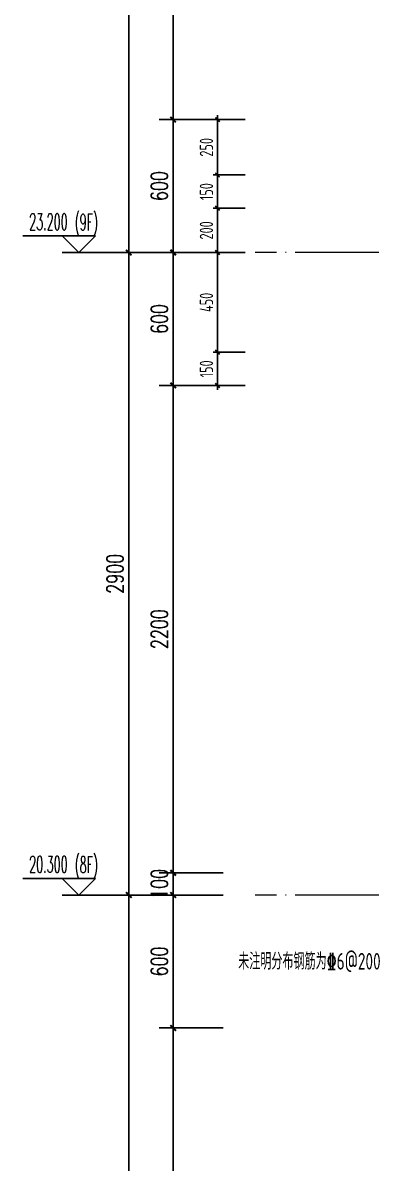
# Model space of a CAD drawing. Extents: x -1712635 to -854203, y -534641 to -21985.
# Drawn here: x -975796 to -974225, y -153501 to -148354 of the extents above; entities that cross this region are included whole.
import ezdxf

# ---------------------------------------------------------------- set-up
doc = ezdxf.new("R2010")
doc.units = 0
doc.header["$LTSCALE"] = 1000
doc.linetypes.add('DOTE', pattern=[2.42, 2, -0.2, 0.02, -0.2])
doc.layers.get('0').update_dxf_attribs({"linetype": 'CONTINUOUS'})
doc.layers.get('Defpoints').update_dxf_attribs({"linetype": 'CONTINUOUS'})
for name, color, linetype in [('DIM', 2, 'CONTINUOUS'), ('DIM_ELEV', 3, 'CONTINUOUS'), ('PUB_DIM', 3, 'CONTINUOUS'), ('PUB_TEXT', 2, 'CONTINUOUS'), ('REIN', 6, 'CONTINUOUS'), ('S-引出线', 40, 'CONTINUOUS'), ('TEXT', 2, 'CONTINUOUS')]:
    doc.layers.add(name, color=color, linetype=linetype)
doc.layers.add('DOTE', color=19, linetype='DOTE', lineweight=9)
doc.styles.add('_TCH_DIM', font='SIMPLEX.shx', dxfattribs={"width": 0.7, "bigfont": 'GBCBIG.shx'})
doc.styles.add('_TCH_DIM_T3', font='SIMPLEX', dxfattribs={"width": 0.705882, "bigfont": 'GBCBIG'})
doc.styles.add('TSSD_DIMENSION', font='Tssdeng.shx', dxfattribs={"width": 0.7, "bigfont": 'tssdchn.shx'})
doc.styles.add('TSSD_REIN', font='tssdeng.shx', dxfattribs={"width": 0.7, "height": 300, "bigfont": 'tssdchn.shx'})
doc.dimstyles.new('_TCH_ARCH&&25', dxfattribs={"dimtxt": 74.375, "dimasz": 25, "dimexe": 62.5, "dimexo": 75, "dimgap": 25, "dimtad": 1, "dimdec": 0, "dimzin": 0, "dimdsep": 46, "dimtxsty": '_TCH_DIM_T3', "dimblk": 'ARCHTICK', "dimcen": 0.09, "dimclrt": 7, "dimazin": 0, "dimtfac": 1, "dimtdec": 0, "dimtix": 1, "dimtmove": 2, "dimatfit": 3, "dimldrblk": 'ARCHTICK', "dimfxl": 0, "dimtolj": 1, "dimtzin": 0, "dimarcsym": 0})
doc.dimstyles.new('TSSD_20_20', dxfattribs={"dimtxt": 60, "dimasz": 20, "dimexe": 20, "dimexo": 50, "dimgap": 20, "dimtad": 1, "dimdec": 0, "dimzin": 0, "dimdsep": 46, "dimtxsty": 'TSSD_DIMENSION', "dimblk": 'ARCHTICK', "dimblk1": 'ARCHTICK', "dimblk2": 'ARCHTICK', "dimcen": 0, "dimdle": 20, "dimclrt": 7, "dimadec": 0, "dimazin": 0, "dimtfac": 1, "dimtdec": 0, "dimtix": 1, "dimtmove": 2, "dimatfit": 3, "dimfxl": 0, "dimtolj": 1, "dimtzin": 0, "dimarcsym": 0})

# ---------------------------------------------------------------- blocks, each defined once
blk = doc.blocks.new('_ArchTick')
at = {"color": 0, "const_width": 0.35}
blk.add_lwpolyline([(-0.5, -0.5), (0.5, 0.5)], dxfattribs=at)
blk = doc.blocks.new('*D3210')
at = {"layer": 'Defpoints', "color": 0}
for p in [(-974918, -148790.5), (-974743.4, -148790.5), (-974743.4, -149040.5)]:
    blk.add_point(p, dxfattribs=at)
at = {"layer": 'DIM', "color": 0, "lineweight": -2}
for p, q in [((-974793.4, -148790.5), (-974938, -148790.5)), ((-974918, -149060.5), (-974918, -148770.5)), ((-974793.4, -149040.5), (-974938, -149040.5))]:
    blk.add_line(p, q, dxfattribs=at)
at = {"layer": 'DIM', "color": 0, "lineweight": -2, "xscale": 20, "yscale": 20, "zscale": 20}
for p, rotation in [((-974918, -148790.5), 90), ((-974918, -149040.5), 270)]:
    blk.add_blockref('_ArchTick', p, dxfattribs=dict(at, rotation=rotation))
at = {"layer": 'DIM', "color": 7, "insert": (-974968, -148915.5), "char_height": 60, "attachment_point": 5, "rotation": 90, "style": 'TSSD_DIMENSION'}
blk.add_mtext('\\A1;250', dxfattribs=at)
blk = doc.blocks.new('*D3211')
at = {"layer": 'Defpoints', "color": 0}
for p in [(-974918, -149040.5), (-974743.4, -149040.5), (-974743.4, -149190.5)]:
    blk.add_point(p, dxfattribs=at)
at = {"layer": 'DIM', "color": 0, "lineweight": -2}
for p, q in [((-974793.4, -149040.5), (-974938, -149040.5)), ((-974918, -149210.5), (-974918, -149020.5)), ((-974793.4, -149190.5), (-974938, -149190.5))]:
    blk.add_line(p, q, dxfattribs=at)
at = {"layer": 'DIM', "color": 0, "lineweight": -2, "xscale": 20, "yscale": 20, "zscale": 20}
for p, rotation in [((-974918, -149040.5), 90), ((-974918, -149190.5), 270)]:
    blk.add_blockref('_ArchTick', p, dxfattribs=dict(at, rotation=rotation))
at = {"layer": 'DIM', "color": 7, "insert": (-974968, -149115.5), "char_height": 60, "attachment_point": 5, "rotation": 90, "style": 'TSSD_DIMENSION'}
blk.add_mtext('\\A1;150', dxfattribs=at)
blk = doc.blocks.new('*D3212')
at = {"layer": 'Defpoints', "color": 0}
for p in [(-974918, -149190.5), (-974743.4, -149190.5), (-974743.4, -149390.5)]:
    blk.add_point(p, dxfattribs=at)
at = {"layer": 'DIM', "color": 0, "lineweight": -2}
for p, q in [((-974793.4, -149190.5), (-974938, -149190.5)), ((-974918, -149410.5), (-974918, -149170.5)), ((-974793.4, -149390.5), (-974938, -149390.5))]:
    blk.add_line(p, q, dxfattribs=at)
at = {"layer": 'DIM', "color": 0, "lineweight": -2, "xscale": 20, "yscale": 20, "zscale": 20}
for p, rotation in [((-974918, -149190.5), 90), ((-974918, -149390.5), 270)]:
    blk.add_blockref('_ArchTick', p, dxfattribs=dict(at, rotation=rotation))
at = {"layer": 'DIM', "color": 7, "insert": (-974968, -149290.5), "char_height": 60, "attachment_point": 5, "rotation": 90, "style": 'TSSD_DIMENSION'}
blk.add_mtext('\\A1;200', dxfattribs=at)
blk = doc.blocks.new('*D3213')
at = {"layer": 'Defpoints', "color": 0}
for p in [(-974918, -149390.5), (-974743.4, -149390.5), (-974743.4, -149840.5)]:
    blk.add_point(p, dxfattribs=at)
at = {"layer": 'DIM', "color": 0, "lineweight": -2}
for p, q in [((-974918, -149860.5), (-974918, -149370.5)), ((-974793.4, -149390.5), (-974938, -149390.5)), ((-974793.4, -149840.5), (-974938, -149840.5))]:
    blk.add_line(p, q, dxfattribs=at)
at = {"layer": 'DIM', "color": 0, "lineweight": -2, "xscale": 20, "yscale": 20, "zscale": 20}
for p, rotation in [((-974918, -149390.5), 90), ((-974918, -149840.5), 270)]:
    blk.add_blockref('_ArchTick', p, dxfattribs=dict(at, rotation=rotation))
at = {"layer": 'DIM', "color": 7, "insert": (-974968, -149615.5), "char_height": 60, "attachment_point": 5, "rotation": 90, "style": 'TSSD_DIMENSION'}
blk.add_mtext('\\A1;450', dxfattribs=at)
blk = doc.blocks.new('*D3214')
at = {"layer": 'Defpoints', "color": 0}
for p in [(-974918, -149840.5), (-974743.4, -149840.5), (-974743.4, -149990.5)]:
    blk.add_point(p, dxfattribs=at)
at = {"layer": 'DIM', "color": 0, "lineweight": -2}
for p, q in [((-974918, -150010.5), (-974918, -149820.5)), ((-974793.4, -149840.5), (-974938, -149840.5)), ((-974793.4, -149990.5), (-974938, -149990.5))]:
    blk.add_line(p, q, dxfattribs=at)
at = {"layer": 'DIM', "color": 0, "lineweight": -2, "xscale": 20, "yscale": 20, "zscale": 20}
for p, rotation in [((-974918, -149840.5), 90), ((-974918, -149990.5), 270)]:
    blk.add_blockref('_ArchTick', p, dxfattribs=dict(at, rotation=rotation))
at = {"layer": 'DIM', "color": 7, "insert": (-974968, -149915.5), "char_height": 60, "attachment_point": 5, "rotation": 90, "style": 'TSSD_DIMENSION'}
blk.add_mtext('\\A1;150', dxfattribs=at)
blk = doc.blocks.new('*D3223')
at = {"layer": 'Defpoints', "color": 0}
for p in [(-975118, -152890.5), (-974818, -152890.5), (-974818, -155090.5)]:
    blk.add_point(p, dxfattribs=at)
at = {"layer": 'PUB_DIM', "color": 0, "lineweight": -2}
for p, q in [((-974893, -152890.5), (-975180.5, -152890.5)), ((-975118, -155090.5), (-975118, -152890.5)), ((-974893, -155090.5), (-975180.5, -155090.5))]:
    blk.add_line(p, q, dxfattribs=at)
at = {"layer": 'PUB_DIM', "color": 0, "lineweight": -2, "xscale": 25, "yscale": 25, "zscale": 25}
for p, rotation in [((-975118, -152890.5), 90), ((-975118, -155090.5), 270)]:
    blk.add_blockref('_ArchTick', p, dxfattribs=dict(at, rotation=rotation))
at = {"layer": 'PUB_DIM', "color": 7, "insert": (-975180.2, -153990.5), "char_height": 74.38, "attachment_point": 5, "rotation": 90, "style": '_TCH_DIM_T3'}
blk.add_mtext('\\A1;2200', dxfattribs=at)
blk = doc.blocks.new('*D3224')
at = {"layer": 'Defpoints', "color": 0}
for p in [(-975118, -152290.5), (-974818, -152290.5), (-974818, -152890.5)]:
    blk.add_point(p, dxfattribs=at)
at = {"layer": 'PUB_DIM', "color": 0, "lineweight": -2}
for p, q in [((-974893, -152290.5), (-975180.5, -152290.5)), ((-975118, -152890.5), (-975118, -152290.5)), ((-974893, -152890.5), (-975180.5, -152890.5))]:
    blk.add_line(p, q, dxfattribs=at)
at = {"layer": 'PUB_DIM', "color": 0, "lineweight": -2, "xscale": 25, "yscale": 25, "zscale": 25}
for p, rotation in [((-975118, -152290.5), 90), ((-975118, -152890.5), 270)]:
    blk.add_blockref('_ArchTick', p, dxfattribs=dict(at, rotation=rotation))
at = {"layer": 'PUB_DIM', "color": 7, "insert": (-975180.2, -152590.5), "char_height": 74.38, "attachment_point": 5, "rotation": 90, "style": '_TCH_DIM_T3'}
blk.add_mtext('\\A1;600', dxfattribs=at)
blk = doc.blocks.new('*D3225')
at = {"layer": 'Defpoints', "color": 0}
for p in [(-975118, -152190.5), (-974818, -152190.5), (-974818, -152290.5)]:
    blk.add_point(p, dxfattribs=at)
at = {"layer": 'PUB_DIM', "color": 0, "lineweight": -2}
for p, q in [((-974893, -152190.5), (-975180.5, -152190.5)), ((-975118, -152190.5), (-975118, -152165.5)), ((-975118, -152290.5), (-975118, -152190.5)), ((-974893, -152290.5), (-975180.5, -152290.5)), ((-975118, -152290.5), (-975118, -152315.5))]:
    blk.add_line(p, q, dxfattribs=at)
at = {"layer": 'PUB_DIM', "color": 0, "lineweight": -2, "xscale": 25, "yscale": 25, "zscale": 25}
for p, rotation in [((-975118, -152190.5), 270), ((-975118, -152290.5), 90)]:
    blk.add_blockref('_ArchTick', p, dxfattribs=dict(at, rotation=rotation))
at = {"layer": 'PUB_DIM', "color": 7, "insert": (-975180.2, -152240.5), "char_height": 74.38, "attachment_point": 5, "rotation": 90, "style": '_TCH_DIM_T3'}
blk.add_mtext('\\A1;100', dxfattribs=at)
blk = doc.blocks.new('*D3226')
at = {"layer": 'Defpoints', "color": 0}
for p in [(-975118, -149990.5), (-974818, -149990.5), (-974818, -152190.5)]:
    blk.add_point(p, dxfattribs=at)
at = {"layer": 'PUB_DIM', "color": 0, "lineweight": -2}
for p, q in [((-974893, -149990.5), (-975180.5, -149990.5)), ((-975118, -152190.5), (-975118, -149990.5)), ((-974893, -152190.5), (-975180.5, -152190.5))]:
    blk.add_line(p, q, dxfattribs=at)
at = {"layer": 'PUB_DIM', "color": 0, "lineweight": -2, "xscale": 25, "yscale": 25, "zscale": 25}
for p, rotation in [((-975118, -149990.5), 90), ((-975118, -152190.5), 270)]:
    blk.add_blockref('_ArchTick', p, dxfattribs=dict(at, rotation=rotation))
at = {"layer": 'PUB_DIM', "color": 7, "insert": (-975180.2, -151090.5), "char_height": 74.38, "attachment_point": 5, "rotation": 90, "style": '_TCH_DIM_T3'}
blk.add_mtext('\\A1;2200', dxfattribs=at)
blk = doc.blocks.new('*D3227')
at = {"layer": 'Defpoints', "color": 0}
for p in [(-975118, -149390.5), (-974818, -149390.5), (-974818, -149990.5)]:
    blk.add_point(p, dxfattribs=at)
at = {"layer": 'PUB_DIM', "color": 0, "lineweight": -2}
for p, q in [((-974893, -149390.5), (-975180.5, -149390.5)), ((-975118, -149990.5), (-975118, -149390.5)), ((-974893, -149990.5), (-975180.5, -149990.5))]:
    blk.add_line(p, q, dxfattribs=at)
at = {"layer": 'PUB_DIM', "color": 0, "lineweight": -2, "xscale": 25, "yscale": 25, "zscale": 25}
for p, rotation in [((-975118, -149390.5), 90), ((-975118, -149990.5), 270)]:
    blk.add_blockref('_ArchTick', p, dxfattribs=dict(at, rotation=rotation))
at = {"layer": 'PUB_DIM', "color": 7, "insert": (-975180.2, -149690.5), "char_height": 74.38, "attachment_point": 5, "rotation": 90, "style": '_TCH_DIM_T3'}
blk.add_mtext('\\A1;600', dxfattribs=at)
blk = doc.blocks.new('*D3228')
at = {"layer": 'Defpoints', "color": 0}
for p in [(-975118, -148790.5), (-974818, -148790.5), (-974818, -149390.5)]:
    blk.add_point(p, dxfattribs=at)
at = {"layer": 'PUB_DIM', "color": 0, "lineweight": -2}
for p, q in [((-974893, -148790.5), (-975180.5, -148790.5)), ((-975118, -149390.5), (-975118, -148790.5)), ((-974893, -149390.5), (-975180.5, -149390.5))]:
    blk.add_line(p, q, dxfattribs=at)
at = {"layer": 'PUB_DIM', "color": 0, "lineweight": -2, "xscale": 25, "yscale": 25, "zscale": 25}
for p, rotation in [((-975118, -148790.5), 90), ((-975118, -149390.5), 270)]:
    blk.add_blockref('_ArchTick', p, dxfattribs=dict(at, rotation=rotation))
at = {"layer": 'PUB_DIM', "color": 7, "insert": (-975180.2, -149090.5), "char_height": 74.38, "attachment_point": 5, "rotation": 90, "style": '_TCH_DIM_T3'}
blk.add_mtext('\\A1;600', dxfattribs=at)
blk = doc.blocks.new('*D3229')
at = {"layer": 'Defpoints', "color": 0}
for p in [(-975118, -147090.5), (-974818, -147090.5), (-974818, -148790.5)]:
    blk.add_point(p, dxfattribs=at)
at = {"layer": 'PUB_DIM', "color": 0, "lineweight": -2}
for p, q in [((-974893, -147090.5), (-975180.5, -147090.5)), ((-975118, -148790.5), (-975118, -147090.5)), ((-974893, -148790.5), (-975180.5, -148790.5))]:
    blk.add_line(p, q, dxfattribs=at)
at = {"layer": 'PUB_DIM', "color": 0, "lineweight": -2, "xscale": 25, "yscale": 25, "zscale": 25}
for p, rotation in [((-975118, -147090.5), 90), ((-975118, -148790.5), 270)]:
    blk.add_blockref('_ArchTick', p, dxfattribs=dict(at, rotation=rotation))
at = {"layer": 'PUB_DIM', "color": 7, "insert": (-975180.2, -147940.5), "char_height": 74.38, "attachment_point": 5, "rotation": 90, "style": '_TCH_DIM_T3'}
blk.add_mtext('\\A1;1700', dxfattribs=at)
blk = doc.blocks.new('*D3234')
at = {"layer": 'Defpoints', "color": 0}
for p in [(-975318, -152290.5), (-974818, -152290.5), (-974818, -155190.5)]:
    blk.add_point(p, dxfattribs=at)
at = {"layer": 'PUB_DIM', "color": 0, "lineweight": -2}
for p, q in [((-974893, -152290.5), (-975380.5, -152290.5)), ((-975318, -155190.5), (-975318, -152290.5)), ((-974893, -155190.5), (-975380.5, -155190.5))]:
    blk.add_line(p, q, dxfattribs=at)
at = {"layer": 'PUB_DIM', "color": 0, "lineweight": -2, "xscale": 25, "yscale": 25, "zscale": 25}
for p, rotation in [((-975318, -152290.5), 90), ((-975318, -155190.5), 270)]:
    blk.add_blockref('_ArchTick', p, dxfattribs=dict(at, rotation=rotation))
at = {"layer": 'PUB_DIM', "color": 7, "insert": (-975380.2, -153740.5), "char_height": 74.38, "attachment_point": 5, "rotation": 90, "style": '_TCH_DIM_T3'}
blk.add_mtext('\\A1;2900', dxfattribs=at)
blk = doc.blocks.new('*D3235')
at = {"layer": 'Defpoints', "color": 0}
for p in [(-975318, -149390.5), (-974818, -149390.5), (-974818, -152290.5)]:
    blk.add_point(p, dxfattribs=at)
at = {"layer": 'PUB_DIM', "color": 0, "lineweight": -2}
for p, q in [((-974893, -149390.5), (-975380.5, -149390.5)), ((-975318, -152290.5), (-975318, -149390.5)), ((-974893, -152290.5), (-975380.5, -152290.5))]:
    blk.add_line(p, q, dxfattribs=at)
at = {"layer": 'PUB_DIM', "color": 0, "lineweight": -2, "xscale": 25, "yscale": 25, "zscale": 25}
for p, rotation in [((-975318, -149390.5), 90), ((-975318, -152290.5), 270)]:
    blk.add_blockref('_ArchTick', p, dxfattribs=dict(at, rotation=rotation))
at = {"layer": 'PUB_DIM', "color": 7, "insert": (-975380.2, -150840.5), "char_height": 74.38, "attachment_point": 5, "rotation": 90, "style": '_TCH_DIM_T3'}
blk.add_mtext('\\A1;2900', dxfattribs=at)
blk = doc.blocks.new('*D3236')
at = {"layer": 'Defpoints', "color": 0}
for p in [(-975318, -146490.5), (-974818, -146490.5), (-974818, -149390.5)]:
    blk.add_point(p, dxfattribs=at)
at = {"layer": 'PUB_DIM', "color": 0, "lineweight": -2}
for p, q in [((-974893, -146490.5), (-975380.5, -146490.5)), ((-975318, -149390.5), (-975318, -146490.5)), ((-974893, -149390.5), (-975380.5, -149390.5))]:
    blk.add_line(p, q, dxfattribs=at)
at = {"layer": 'PUB_DIM', "color": 0, "lineweight": -2, "xscale": 25, "yscale": 25, "zscale": 25}
for p, rotation in [((-975318, -146490.5), 90), ((-975318, -149390.5), 270)]:
    blk.add_blockref('_ArchTick', p, dxfattribs=dict(at, rotation=rotation))
at = {"layer": 'PUB_DIM', "color": 7, "insert": (-975380.2, -147940.5), "char_height": 74.38, "attachment_point": 5, "rotation": 90, "style": '_TCH_DIM_T3'}
blk.add_mtext('\\A1;2900', dxfattribs=at)
blk = doc.blocks.new('20210809.02275603')
at = {"layer": 'REIN', "const_width": 9}
for points in [[(88254.7, 67181.9), (88254.7, 67248.8), (88457.1, 67248.8), (88457.1, 66580.9), (88250.3, 66580.9), (88250.3, 66645.6)], [(89233.9, 66808.4), (89233.9, 67063.1), (88398.8, 67063.1), (88398.8, 66980.3), (89209.6, 66980.3), (89209.6, 67044.5)]]:
    blk.add_lwpolyline(points, dxfattribs=at)
at = {"layer": 'REIN', "const_width": 8}
for points in [[(88265.7, 67235, 1), (88273.7, 67235, 1)], [(88439.8, 67232.2, 1), (88447.8, 67232.2, 1)], [(88410.4, 67048.5, 1), (88418.4, 67048.5, 1)], [(88439.8, 67048.5, 1), (88447.8, 67048.5, 1)], [(88613, 67048.5, 1), (88621, 67048.5, 1)], [(88794.1, 67048.5, 1), (88802.1, 67048.5, 1)], [(88975.4, 67048.5, 1), (88983.4, 67048.5, 1)], [(88410.4, 66993.5, 1), (88418.4, 66993.5, 1)], [(88439.8, 66993.5, 1), (88447.8, 66993.5, 1)], [(88613, 66993.5, 1), (88621, 66993.5, 1)], [(88794.1, 66993.5, 1), (88802.1, 66993.5, 1)], [(88975.4, 66993.5, 1), (88983.4, 66993.5, 1)], [(88260.3, 66596.4, 1), (88268.3, 66596.4, 1)], [(88438, 66596.4, 1), (88446, 66596.4, 1)]]:
    blk.add_lwpolyline(points, format="xyb", close=True, dxfattribs=at)
at = {"layer": 'S-引出线'}
blk.add_line((88457.1, 66768.4), (88755, 66768.4), dxfattribs=at)
blk.add_lwpolyline([(88746.9, 66980.3), (88746.9, 66873.3), (89002.9, 66873.3)], dxfattribs=at)
at = {"layer": 'TEXT', "style": 'TSSD_REIN', "width": 0.7}
for s, p in [('%%1328@150', (88755.1, 66874.3)), ('未注明分布钢筋为%%1326@200', (87152, 66826.2)), ('\x848@200', (88495.7, 66780.1))]:
    blk.add_text(s, height=75, rotation=0, dxfattribs=at).set_placement(p)
blk = doc.blocks.new('20210902.15310781')
at = {"layer": 'DOTE', "color": 1, "linetype": 'DOTE', "ltscale": 0.2}
for p, q in [((87879, -117645.9), (84878.9, -117645.9)), ((87879, -120545.9), (84878.9, -120545.9))]:
    blk.add_line(p, q, dxfattribs=at)

msp = doc.modelspace()

# ---------------------------------------------------------------- linework, layer by layer
at = {"layer": 'DIM_ELEV'}
for p, q in [((-975468.01, -149315.52), (-975796.01, -149315.52)), ((-975543.01, -149390.52), (-975618.01, -149315.52)), ((-975543.01, -149390.52), (-975468.01, -149315.52)), ((-975118.01, -149390.52), (-975618.01, -149390.52)), ((-975468.01, -152215.52), (-975796.01, -152215.52)), ((-975543.01, -152290.52), (-975618.01, -152215.52)), ((-975543.01, -152290.52), (-975468.01, -152215.52)), ((-975118.01, -152290.52), (-975618.01, -152290.52))]:
    msp.add_line(p, q, dxfattribs=at)

# ---------------------------------------------------------------- block references
at = {"layer": 'DOTE'}
msp.add_blockref('20210902.15310781', (-1059626.86, -31744.62), dxfattribs=at)
at = {"layer": 'REIN'}
msp.add_blockref('20210809.02275603', (-1061976.81, -219453.34), dxfattribs=at)

# ---------------------------------------------------------------- texts
at = {"layer": 'PUB_TEXT', "style": '_TCH_DIM', "width": 0.494118}
for s, p in [('23.200', (-975767.11, -149289.27)), ('(9F)', (-975561.71, -149290.49)), ('(8F)', (-975561.71, -152190.49)), ('20.300', (-975767.11, -152189.27))]:
    msp.add_text(s, height=74.375, dxfattribs=at).set_placement(p)

# ---------------------------------------------------------------- dimensions: what is measured, and where the dimension line sits
at = {"layer": 'DIM'}
for p1, p2, picture, middle in [((-974743.4, -149040.52), (-974743.4, -148790.52), '*D3210', (-974968.01, -148915.52)), ((-974743.4, -149190.52), (-974743.4, -149040.52), '*D3211', (-974968.01, -149115.52)), ((-974743.4, -149390.52), (-974743.4, -149190.52), '*D3212', (-974968.01, -149290.52)), ((-974743.4, -149840.52), (-974743.4, -149390.52), '*D3213', (-974968.01, -149615.52)), ((-974743.4, -149990.52), (-974743.4, -149840.52), '*D3214', (-974968.01, -149915.52))]:
    dim = msp.add_aligned_dim(p1=p1, p2=p2, distance=174.61, dimstyle='TSSD_20_20', dxfattribs=at)
    dim.commit()
    dim.dimension.update_dxf_attribs({"geometry": picture, "text_midpoint": middle})
at = {"layer": 'PUB_DIM'}
for p1, p2, distance, picture, middle in [((-974818.01, -149390.52), (-974818.01, -146490.52), 500, '*D3236', (-975380.2, -147940.52)), ((-974818.01, -148790.52), (-974818.01, -147090.52), 300, '*D3229', (-975180.2, -147940.52)), ((-974818.01, -149390.52), (-974818.01, -148790.52), 300, '*D3228', (-975180.2, -149090.52)), ((-974818.01, -152290.52), (-974818.01, -149390.52), 500, '*D3235', (-975380.2, -150840.52)), ((-974818.01, -149990.52), (-974818.01, -149390.52), 300, '*D3227', (-975180.2, -149690.52)), ((-974818.01, -152190.52), (-974818.01, -149990.52), 300, '*D3226', (-975180.2, -151090.52)), ((-974818.01, -152290.52), (-974818.01, -152190.52), 300, '*D3225', (-975180.2, -152240.52)), ((-974818.01, -155190.52), (-974818.01, -152290.52), 500, '*D3234', (-975380.2, -153740.52)), ((-974818.01, -152890.52), (-974818.01, -152290.52), 300, '*D3224', (-975180.2, -152590.52)), ((-974818.01, -155090.52), (-974818.01, -152890.52), 300, '*D3223', (-975180.2, -153990.52))]:
    dim = msp.add_aligned_dim(p1=p1, p2=p2, distance=distance, dimstyle='_TCH_ARCH&&25', dxfattribs=at)
    dim.commit()
    dim.dimension.update_dxf_attribs({"geometry": picture, "text_midpoint": middle})

doc.saveas('drawing.dxf')
